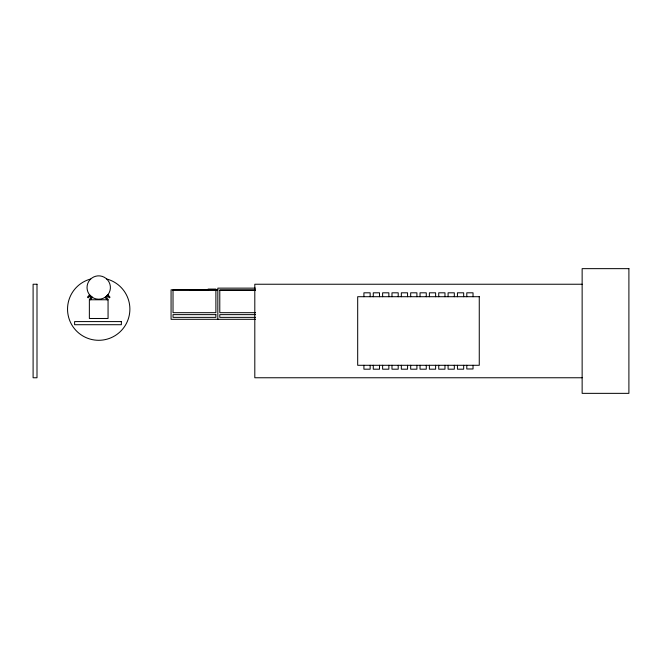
<?xml version="1.0" encoding="UTF-8"?>
<svg xmlns="http://www.w3.org/2000/svg" width="662" height="662" viewBox="0 0 662 662"><rect width="100%" height="100%" fill="white"/><g stroke="black" fill="none" stroke-linecap="round" stroke-linejoin="round"><path stroke-width="0.99" d="M190.168 290.088L208.613 289.906M215.787 289.832L217.831 289.815L171.069 289.815L171.069 319.307L255.449 319.307M582.138 284.238L254.804 284.238L254.804 377.762L582.138 377.762M255.449 288.135L217.831 288.135L217.831 319.307M255.499 290.08L219.784 290.08L219.784 312.687L255.499 312.687M173.022 290.146L215.886 290.146M219.784 290.146L255.499 290.146M255.499 314.632L219.784 314.632L219.784 317.363L255.499 317.363M473.032 296.708L473.032 292.811L466.793 292.811L466.793 296.708M473.032 365.292L473.032 368.982L466.793 368.982L466.793 365.292M463.673 296.708L463.673 292.811L457.442 292.811L457.442 296.708M463.673 365.292L463.673 369.189L457.442 369.189L457.442 365.292M454.322 296.708L454.322 292.811L448.091 292.811L448.091 296.708M454.322 365.292L454.322 369.189L448.091 369.189L448.091 365.292M444.972 296.708L444.972 292.811L438.732 292.811L438.732 296.708M444.972 365.292L444.972 369.189L438.732 369.189L438.732 365.292M435.621 296.708L435.621 292.811L429.381 292.811L429.381 296.708M435.621 365.292L435.621 369.189L429.381 369.189L429.381 365.292M426.27 296.708L426.27 292.811L420.031 292.811L420.031 296.708M426.27 365.292L426.27 369.189L420.031 369.189L420.031 365.292M416.911 296.708L416.911 292.811L410.68 292.811L410.68 296.708M416.911 365.292L416.911 369.189L410.68 369.189L410.68 365.292M407.56 296.708L407.56 292.811L401.329 292.811L401.329 296.708M407.56 365.292L407.56 369.189L401.329 369.189L401.329 365.292M398.21 296.708L398.21 292.811L391.978 292.811L391.978 296.708M398.21 365.292L398.21 369.189L391.978 369.189L391.978 365.292M388.859 296.708L388.859 292.811L382.619 292.811L382.619 296.708M388.859 365.292L388.859 369.189L382.619 369.189L382.619 365.292M379.508 296.708L379.508 292.811L373.269 292.811L373.269 296.708M379.508 365.292L379.508 369.189L373.269 369.189L373.269 365.292M370.149 296.708L370.149 292.811L363.918 292.811L363.918 296.708M370.149 365.292L370.149 369.189L363.918 369.189L363.918 365.292M208.091 290.088L208.091 289.087L215.886 289.087L215.886 312.687L173.022 312.687L173.022 290.08M106.781 279.016A31.172 31.172 0 0 1 124.249 327.003A31.172 31.172 0 0 1 73.176 327.003A31.172 31.172 0 0 1 90.644 279.016M89.519 294.855L87.442 297.18L88.17 297.826L89.469 296.369L90.926 297.668L89.627 299.125L90.355 299.77L92.423 297.445L89.519 294.855M107.98 294.871L105.043 297.428L107.087 299.778L107.823 299.141L106.541 297.668L108.014 296.394L109.296 297.859L110.024 297.221L107.98 294.871M628.9 268.648L582.138 268.648L582.138 393.352L628.9 393.352L628.9 268.648M36.998 284.238L33.1 284.238L33.1 377.762L36.998 377.762L36.998 284.238M479.263 296.708L357.687 296.708L357.687 365.292L479.263 365.292L479.263 296.708M108.063 299.77L89.362 299.77L89.362 318.48L108.063 318.48L108.063 299.77M215.886 314.632L173.022 314.632L173.022 317.363L215.886 317.363L215.886 314.632M121.369 321.591L74.607 321.591L74.607 324.711L121.369 324.711L121.369 321.591M92.184 297.221A11.693 11.693 0 0 0 110.372 288.334A11.693 11.693 0 0 0 93.582 277.022A11.693 11.693 0 0 0 92.184 297.221"/></g></svg>
